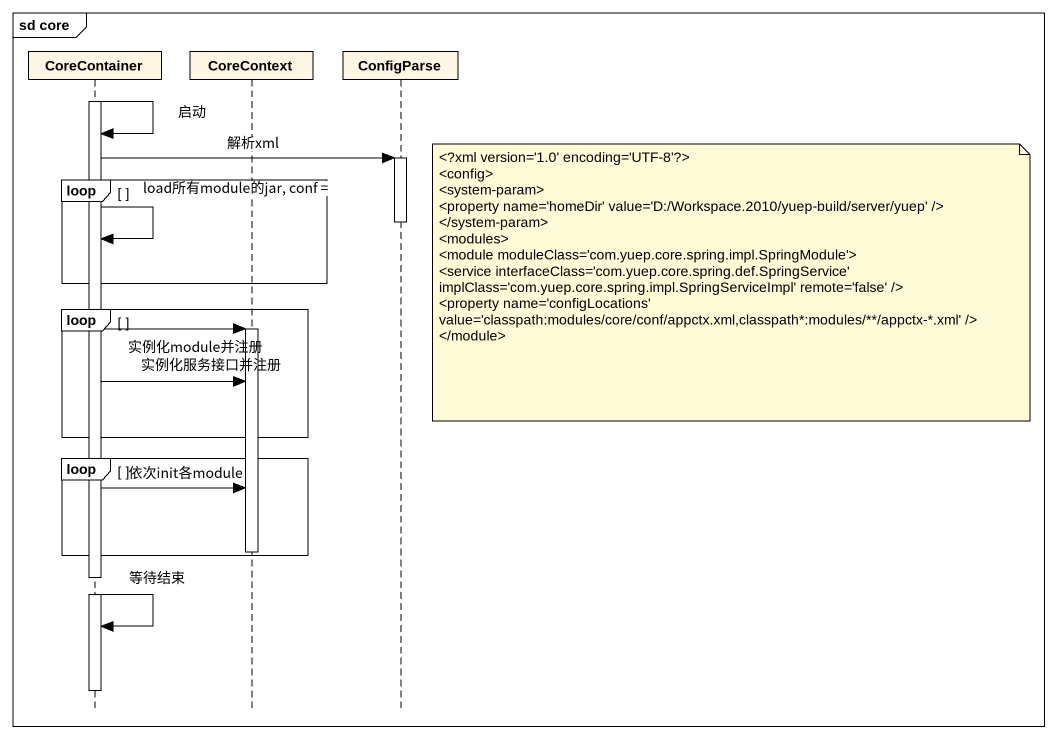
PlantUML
@startuml
mainframe sd core
hide footbox
participant CoreContainer
participant CoreContext
participant ConfigParse

activate CoreContainer
CoreContainer -> CoreContainer : 启动
CoreContainer -> ConfigParse : 解析xml
activate ConfigParse
loop
  deactivate ConfigParse
  CoreContainer -> CoreContainer : load所有module的jar, conf =
  note right of ConfigParse
    <?xml version='1.0' encoding='UTF-8'?>
    <config>
    <system-param>
    <property name='homeDir' value='D:/Workspace.2010/yuep-build/server/yuep' />
    </system-param>
    <modules>
    <module moduleClass='com.yuep.core.spring.impl.SpringModule'>
    <service interfaceClass='com.yuep.core.spring.def.SpringService'
    implClass='com.yuep.core.spring.impl.SpringServiceImpl' remote='false' />
    <property name='configLocations' value='classpath:modules/core/conf/appctx.xml,classpath*:modules/**/appctx-*.xml' />
    </module>
  end note
end
loop
  CoreContainer -> CoreContext : 实例化module并注册
  activate CoreContext
  CoreContainer -> CoreContext : 实例化服务接口并注册
end
loop
  CoreContainer -> CoreContext : 依次init各module
  deactivate CoreContext
end
CoreContainer -> CoreContainer : 等待结束
deactivate CoreContainer
@enduml
